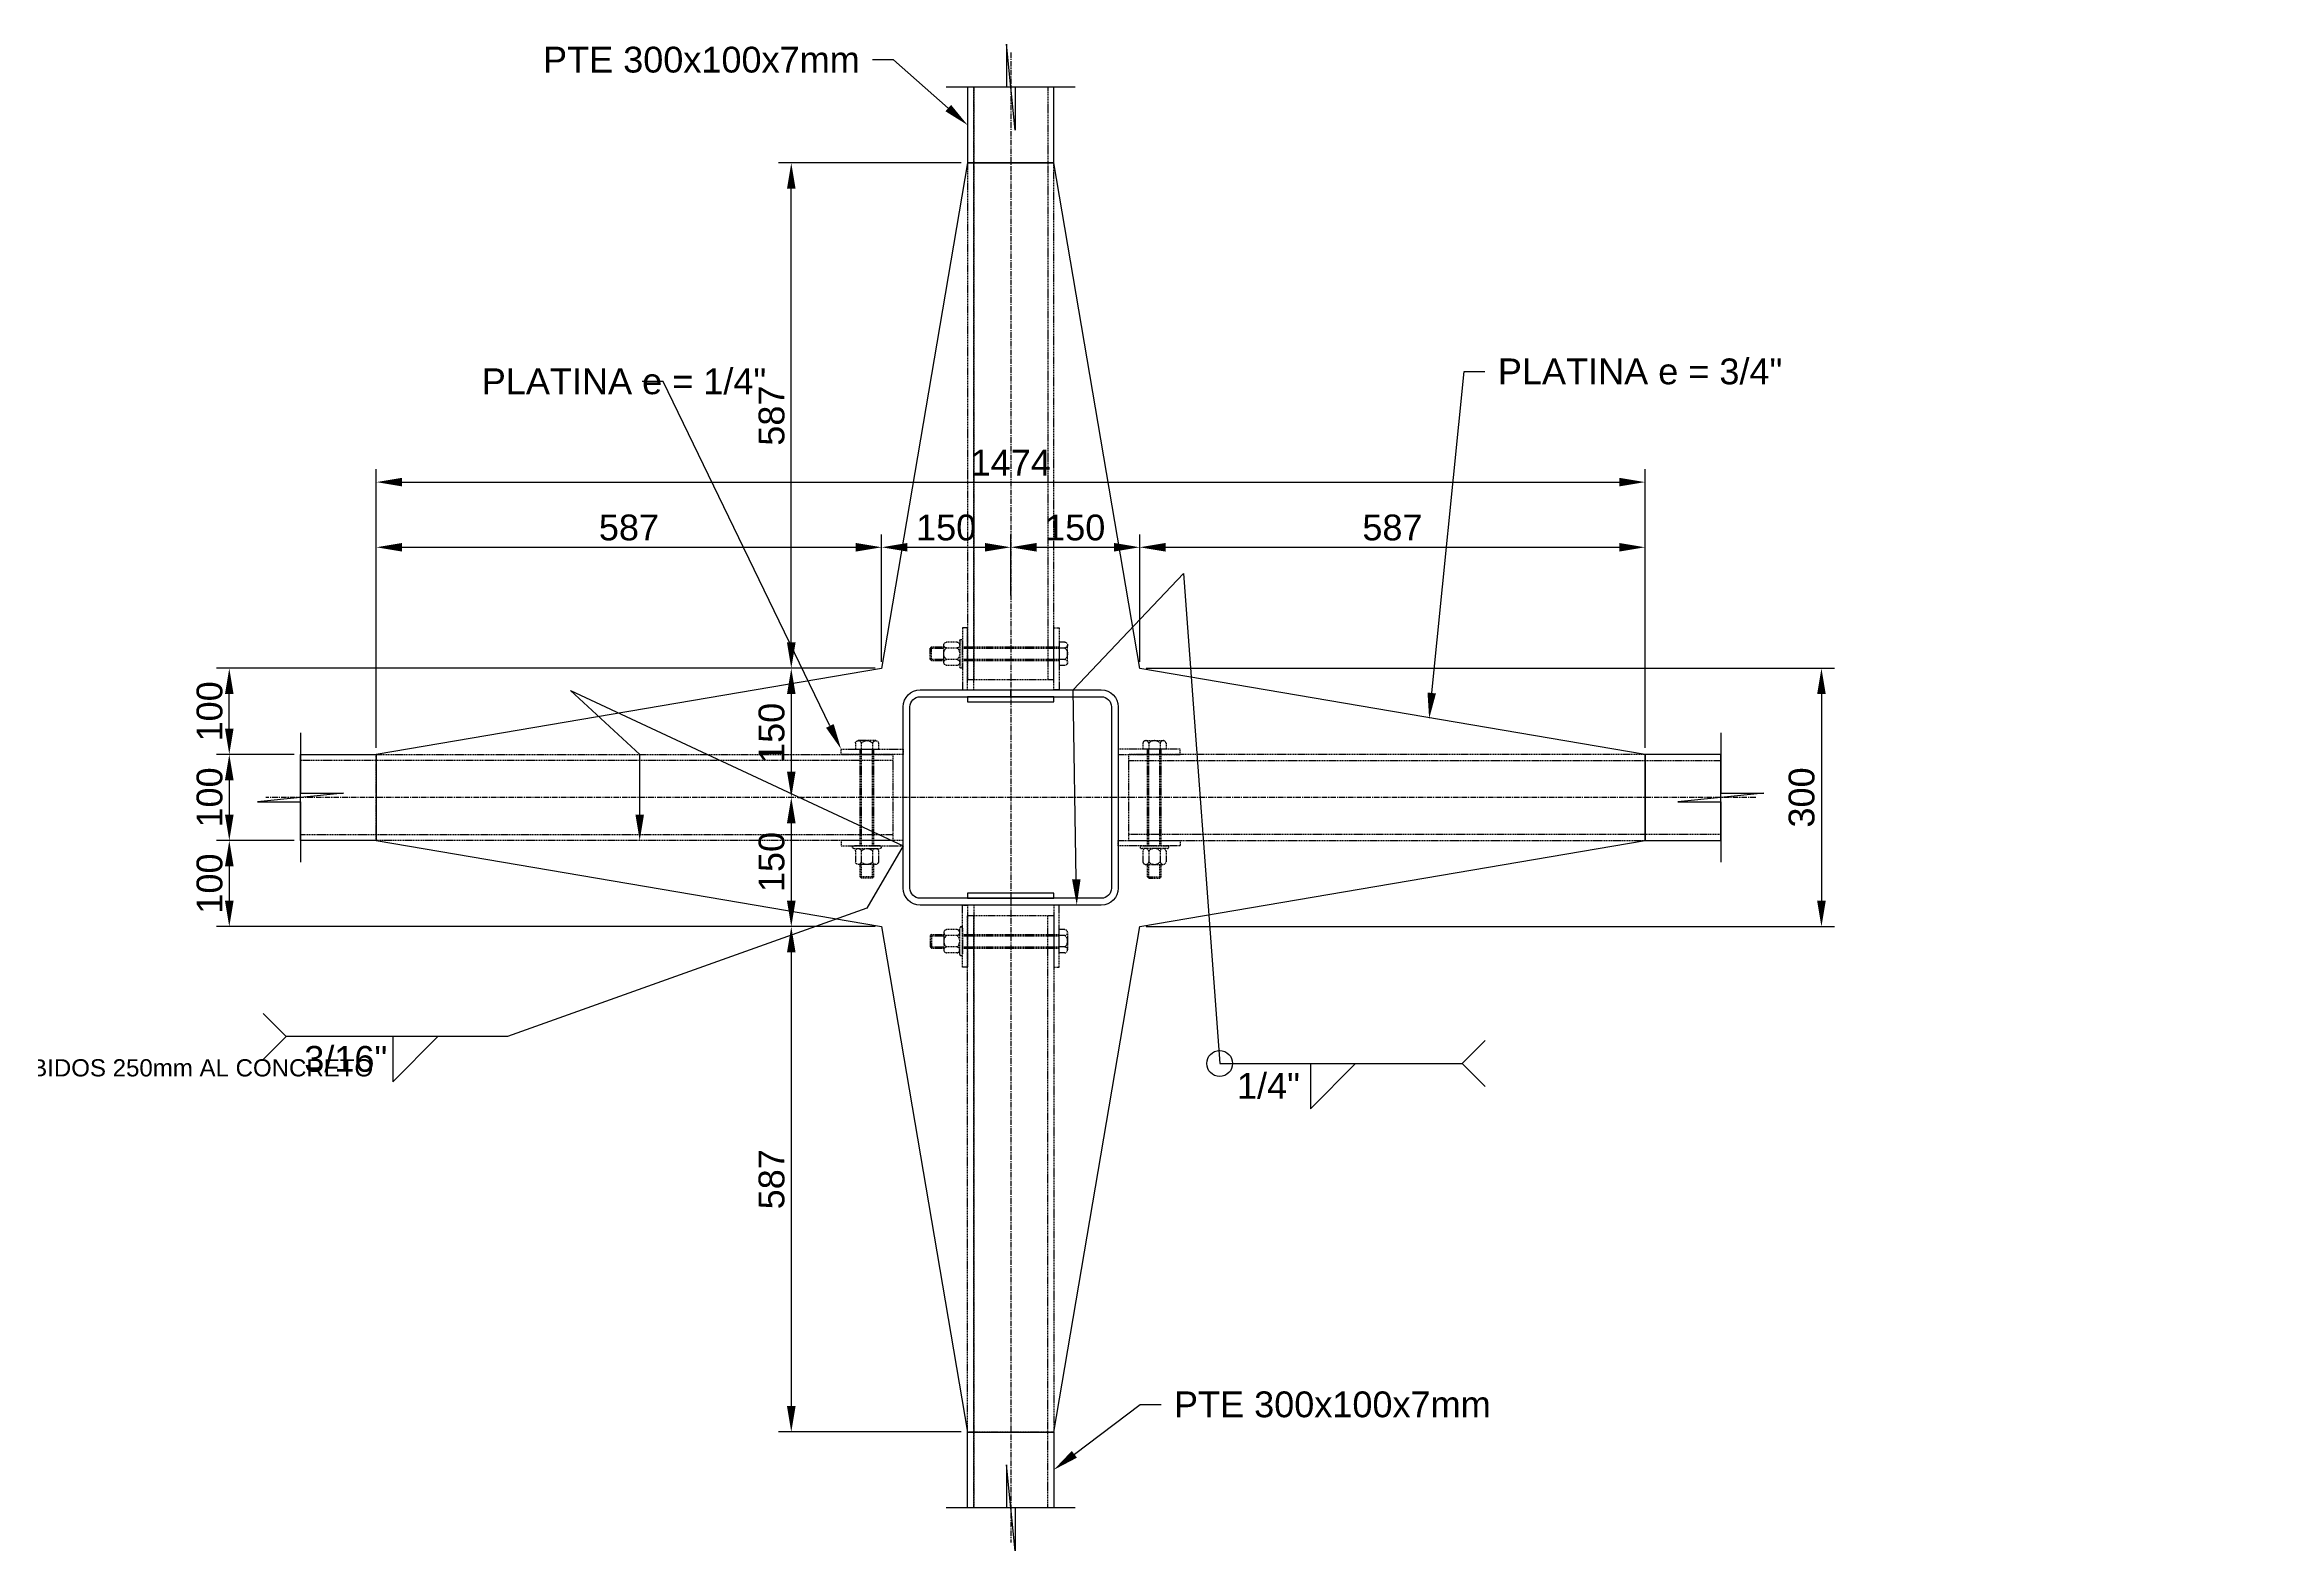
# Model space of a CAD drawing. Header units: millimetres. Extents: x -59786 to 1889966, y -10432 to 69447.
# Drawn here: x 2848 to 5417, y -4629 to -2879 of the extents above; entities that cross this region are included whole.
import ezdxf
from ezdxf import colors
from ezdxf.entities.mleader import LeaderData, LeaderLine
from ezdxf.enums import TextEntityAlignment as Align
from ezdxf.math import Vec2, Vec3

# ---------------------------------------------------------------- set-up
doc = ezdxf.new("R2010")
doc.units = ezdxf.units.MM
doc.header["$LTSCALE"] = 0.2
doc.linetypes.add('CENTER', pattern=[50.8, 31.75, -6.35, 6.35, -6.35])
doc.linetypes.add('HIDDEN', pattern=[9.525, 6.35, -3.175])
for name, color, linetype in [('EE-TEXTO 2', 2, 'Continuous'), ('SIM-COTAS', 1, 'Continuous'), ('SIM-EJES', 8, 'CENTER'), ('SIM-OCULTOS', 8, 'HIDDEN'), ('SIM-PLATINAS', 2, 'Continuous'), ('SIM-PTE 250x250x8mm', 51, 'Continuous'), ('SIM-PTE 300x100x7', 213, 'Continuous')]:
    doc.layers.add(name, color=color, linetype=linetype)
doc.styles.add('ARIAL EE', font='arial.ttf')
doc.styles.get("Standard").update_dxf_attribs({"font": 'arial.ttf'})
doc.dimstyles.new('EE 1_STANDAR', dxfattribs={"dimtxt": 2, "dimasz": 2, "dimexe": 1, "dimexo": 0.5, "dimgap": 0.5, "dimtad": 1, "dimdec": 0, "dimdsep": 46, "dimtxsty": 'ARIAL EE', "dimcen": 1.5, "dimclrd": 256, "dimclre": 256, "dimclrt": 2, "dimadec": 0, "dimazin": 0, "dimtfac": 1, "dimtdec": 0, "dimtix": 1, "dimtmove": 0, "dimatfit": 2, "dimfxl": 1, "dimlwd": -1, "dimlwe": -1, "dimarcsym": 0})

# ---------------------------------------------------------------- blocks, each defined once
blk = doc.blocks.new('*U410')
for p, q in [((-13.5, 119.2), (-13.5, 112.3)), ((13.5, 112.3), (-13.5, 112.3)), ((-10.3, 122.2), (10.3, 122.2)), ((-7.9, 0), (-7.9, 112.3)), ((-6.6, 119.2), (-6.6, 112.3)), ((6.6, 119.2), (6.6, 112.3)), ((7.9, 0), (7.9, 112.3)), ((13.5, 119.2), (13.5, 112.3)), ((-13.5, -6.1), (-13.5, -18.6)), ((-10.3, -21.6), (10.3, -21.6)), ((-7.9, -36), (-7.9, -21.6)), ((-6.6, -6.1), (-6.6, -18.6)), ((6.6, -6.1), (6.6, -18.6)), ((7.9, -36), (7.9, -21.6)), ((13.5, -6.1), (13.5, -18.6)), ((-7.9, -36), (7.9, -36)), ((-7.9, -36), (-6.4, -37.5)), ((-6.4, -37.5), (6.4, -37.5)), ((7.9, -36), (6.4, -37.5))]:
    blk.add_line(p, q)
blk.add_lwpolyline([(-16.7, -1.6), (-16.7, -1.5, -0.414214), (-15.2, 0), (15.2, 0, -0.414214), (16.7, -1.5), (16.7, -1.6, -0.414214), (15.2, -3.1), (-15.2, -3.1, -0.414214)], format="xyb", close=True)
for centre, radius, start, end in [((-10.1, 118.7), 3.47, 7.7682, 172.2318), ((0, 113.4), 8.8, 41.2145, 138.7855), ((10.1, 118.7), 3.47, 7.7682, 172.2318), ((-10.1, -6.6), 3.47, 7.7682, 172.2318), ((-10.1, -18.1), 3.47, 187.7682, 352.2318), ((0, -11.9), 8.8, 41.2145, 138.7855), ((0, -12.8), 8.8, 221.2145, 318.7855), ((10.1, -6.6), 3.47, 7.7682, 172.2318), ((10.1, -18.1), 3.47, 187.7682, 352.2318)]:
    blk.add_arc(centre, radius, start, end)
at = {"layer": 'SIM-OCULTOS'}
for p, q in [((-6.4, 0), (-6.4, 112.3)), ((6.4, 0), (6.4, 112.3)), ((-6.4, -37.5), (-6.4, -21.6)), ((6.4, -37.5), (6.4, -21.8))]:
    blk.add_line(p, q, dxfattribs=at)
blk = doc.blocks.new('*D427')
at = {"layer": 'SIM-COTAS', "transparency": 16777216}
for p, q in [((3234, -3696.4), (3234, -3448.3)), ((3264, -3463.3), (3791, -3463.3)), ((3821, -3596.4), (3821, -3448.3))]:
    blk.add_line(p, q, dxfattribs=at)
for points in [[(3264, -3458.3), (3264, -3468.3), (3234, -3463.3)], [(3791, -3458.3), (3791, -3468.3), (3821, -3463.3)]]:
    blk.add_solid(points, dxfattribs=at)
at = {"layer": 'SIM-COTAS', "color": 2, "transparency": 16777216, "insert": (3527.5, -3440.5), "char_height": 30, "attachment_point": 5, "style": 'ARIAL EE'}
blk.add_mtext('587', dxfattribs=at)
blk = doc.blocks.new('*D428')
at = {"layer": 'SIM-COTAS', "transparency": 16777216}
for p, q in [((3821, -3596.4), (3821, -3448.3)), ((3851, -3463.3), (3941, -3463.3)), ((3971, -3519.3), (3971, -3448.3))]:
    blk.add_line(p, q, dxfattribs=at)
for points in [[(3851, -3458.3), (3851, -3468.3), (3821, -3463.3)], [(3941, -3458.3), (3941, -3468.3), (3971, -3463.3)]]:
    blk.add_solid(points, dxfattribs=at)
at = {"layer": 'SIM-COTAS', "color": 2, "transparency": 16777216, "insert": (3896, -3440.5), "char_height": 30, "attachment_point": 5, "style": 'ARIAL EE'}
blk.add_mtext('150', dxfattribs=at)
blk = doc.blocks.new('*D429')
at = {"layer": 'SIM-COTAS', "transparency": 16777216}
for p, q in [((3971, -3519.3), (3971, -3448.3)), ((4001, -3463.3), (4091, -3463.3)), ((4121, -3596.4), (4121, -3448.3))]:
    blk.add_line(p, q, dxfattribs=at)
for points in [[(4001, -3458.3), (4001, -3468.3), (3971, -3463.3)], [(4091, -3458.3), (4091, -3468.3), (4121, -3463.3)]]:
    blk.add_solid(points, dxfattribs=at)
at = {"layer": 'SIM-COTAS', "color": 2, "transparency": 16777216, "insert": (4046, -3440.5), "char_height": 30, "attachment_point": 5, "style": 'ARIAL EE'}
blk.add_mtext('150', dxfattribs=at)
blk = doc.blocks.new('*D430')
at = {"layer": 'SIM-COTAS', "transparency": 16777216}
for p, q in [((4121, -3596.4), (4121, -3448.3)), ((4151, -3463.3), (4678, -3463.3)), ((4708, -3696.4), (4708, -3448.3))]:
    blk.add_line(p, q, dxfattribs=at)
for points in [[(4151, -3458.3), (4151, -3468.3), (4121, -3463.3)], [(4678, -3458.3), (4678, -3468.3), (4708, -3463.3)]]:
    blk.add_solid(points, dxfattribs=at)
at = {"layer": 'SIM-COTAS', "color": 2, "transparency": 16777216, "insert": (4414.5, -3440.5), "char_height": 30, "attachment_point": 5, "style": 'ARIAL EE'}
blk.add_mtext('587', dxfattribs=at)
blk = doc.blocks.new('*D431')
at = {"layer": 'SIM-COTAS', "transparency": 16777216}
for p, q in [((3913.5, -3016.9), (3701.1, -3016.9)), ((3716.1, -3573.9), (3716.1, -3046.9)), ((3813.5, -3603.9), (3701.1, -3603.9))]:
    blk.add_line(p, q, dxfattribs=at)
for points in [[(3711.1, -3046.9), (3721.1, -3046.9), (3716.1, -3016.9)], [(3711.1, -3573.9), (3721.1, -3573.9), (3716.1, -3603.9)]]:
    blk.add_solid(points, dxfattribs=at)
at = {"layer": 'SIM-COTAS', "color": 2, "transparency": 16777216, "insert": (3693.3, -3310.4), "char_height": 30, "attachment_point": 5, "rotation": 90, "style": 'ARIAL EE'}
blk.add_mtext('587', dxfattribs=at)
blk = doc.blocks.new('*D432')
at = {"layer": 'SIM-COTAS', "transparency": 16777216}
for p, q in [((3813.5, -3603.9), (3701.1, -3603.9)), ((3716.1, -3633.9), (3716.1, -3723.9)), ((3723.6, -3753.9), (3731.1, -3753.9))]:
    blk.add_line(p, q, dxfattribs=at)
for points in [[(3711.1, -3633.9), (3721.1, -3633.9), (3716.1, -3603.9)], [(3711.1, -3723.9), (3721.1, -3723.9), (3716.1, -3753.9)]]:
    blk.add_solid(points, dxfattribs=at)
at = {"layer": 'SIM-COTAS', "color": 2, "transparency": 16777216, "insert": (3693.3, -3678.9), "char_height": 30, "attachment_point": 5, "rotation": 90, "style": 'ARIAL EE'}
blk.add_mtext('150', dxfattribs=at)
blk = doc.blocks.new('*D433')
at = {"layer": 'SIM-COTAS', "transparency": 16777216}
for p, q in [((3723.6, -3753.9), (3731.1, -3753.9)), ((3716.1, -3783.9), (3716.1, -3873.9)), ((3813.5, -3903.9), (3701.1, -3903.9))]:
    blk.add_line(p, q, dxfattribs=at)
for points in [[(3711.1, -3783.9), (3721.1, -3783.9), (3716.1, -3753.9)], [(3711.1, -3873.9), (3721.1, -3873.9), (3716.1, -3903.9)]]:
    blk.add_solid(points, dxfattribs=at)
at = {"layer": 'SIM-COTAS', "color": 2, "transparency": 16777216, "insert": (3693.3, -3828.9), "char_height": 30, "attachment_point": 5, "rotation": 90, "style": 'ARIAL EE'}
blk.add_mtext('150', dxfattribs=at)
blk = doc.blocks.new('*D434')
at = {"layer": 'SIM-COTAS', "transparency": 16777216}
for p, q in [((3813.5, -3903.9), (3701.1, -3903.9)), ((3716.1, -3933.9), (3716.1, -4460.9)), ((3913.5, -4490.9), (3701.1, -4490.9))]:
    blk.add_line(p, q, dxfattribs=at)
for points in [[(3711.1, -3933.9), (3721.1, -3933.9), (3716.1, -3903.9)], [(3711.1, -4460.9), (3721.1, -4460.9), (3716.1, -4490.9)]]:
    blk.add_solid(points, dxfattribs=at)
at = {"layer": 'SIM-COTAS', "color": 2, "transparency": 16777216, "insert": (3693.3, -4197.4), "char_height": 30, "attachment_point": 5, "rotation": 90, "style": 'ARIAL EE'}
blk.add_mtext('587', dxfattribs=at)
blk = doc.blocks.new('*D435')
at = {"layer": 'SIM-COTAS', "transparency": 16777216}
for p, q in [((3138.6, -3703.9), (3048.2, -3703.9)), ((3063.2, -3733.9), (3063.2, -3773.9)), ((3138.6, -3803.9), (3048.2, -3803.9))]:
    blk.add_line(p, q, dxfattribs=at)
for points in [[(3058.2, -3733.9), (3068.2, -3733.9), (3063.2, -3703.9)], [(3058.2, -3773.9), (3068.2, -3773.9), (3063.2, -3803.9)]]:
    blk.add_solid(points, dxfattribs=at)
at = {"layer": 'SIM-COTAS', "color": 2, "transparency": 16777216, "insert": (3040.4, -3753.9), "char_height": 30, "attachment_point": 5, "rotation": 90, "style": 'ARIAL EE'}
blk.add_mtext('100', dxfattribs=at)
blk = doc.blocks.new('*D436')
at = {"layer": 'SIM-COTAS', "transparency": 16777216}
for p, q in [((3813.5, -3603.9), (3048.2, -3603.9)), ((3063.2, -3673.9), (3063.2, -3633.9)), ((3138.6, -3703.9), (3048.2, -3703.9))]:
    blk.add_line(p, q, dxfattribs=at)
for points in [[(3058.2, -3633.9), (3068.2, -3633.9), (3063.2, -3603.9)], [(3058.2, -3673.9), (3068.2, -3673.9), (3063.2, -3703.9)]]:
    blk.add_solid(points, dxfattribs=at)
at = {"layer": 'SIM-COTAS', "color": 2, "transparency": 16777216, "insert": (3040.4, -3653.9), "char_height": 30, "attachment_point": 5, "rotation": 90, "style": 'ARIAL EE'}
blk.add_mtext('100', dxfattribs=at)
blk = doc.blocks.new('*D437')
at = {"layer": 'SIM-COTAS', "transparency": 16777216}
for p, q in [((3138.6, -3803.9), (3048.2, -3803.9)), ((3063.2, -3833.9), (3063.2, -3873.9)), ((3813.5, -3903.9), (3048.2, -3903.9))]:
    blk.add_line(p, q, dxfattribs=at)
for points in [[(3058.2, -3833.9), (3068.2, -3833.9), (3063.2, -3803.9)], [(3058.2, -3873.9), (3068.2, -3873.9), (3063.2, -3903.9)]]:
    blk.add_solid(points, dxfattribs=at)
at = {"layer": 'SIM-COTAS', "color": 2, "transparency": 16777216, "insert": (3040.4, -3853.9), "char_height": 30, "attachment_point": 5, "rotation": 90, "style": 'ARIAL EE'}
blk.add_mtext('100', dxfattribs=at)
blk = doc.blocks.new('*D438')
at = {"layer": 'SIM-COTAS', "transparency": 16777216}
for p, q in [((4128.5, -3603.9), (4927.9, -3603.9)), ((4912.9, -3633.9), (4912.9, -3873.9)), ((4128.5, -3903.9), (4927.9, -3903.9))]:
    blk.add_line(p, q, dxfattribs=at)
for points in [[(4907.9, -3633.9), (4917.9, -3633.9), (4912.9, -3603.9)], [(4907.9, -3873.9), (4917.9, -3873.9), (4912.9, -3903.9)]]:
    blk.add_solid(points, dxfattribs=at)
at = {"layer": 'SIM-COTAS', "color": 2, "transparency": 16777216, "insert": (4890, -3753.9), "char_height": 30, "attachment_point": 5, "rotation": 90, "style": 'ARIAL EE'}
blk.add_mtext('300', dxfattribs=at)
blk = doc.blocks.new('AWS-FILL-DER')
at = {"transparency": 16777216}
for p, q in [((-19.75, 0), (-21.53, 1.78)), ((-11.5, -3.5), (-8, 0)), ((-19.75, 0), (-21.53, -1.78)), ((-8, 0), (-19.75, 0)), ((-11.5, 0), (-11.5, -3.5))]:
    blk.add_line(p, q, dxfattribs=at)
at = {"layer": 'EE-TEXTO 2', "color": 2, "transparency": 16777216, "style": 'ARIAL EE'}
for tag, flags, p in [('OBSERVACION', 4, (-21.91, -1.07)), ('VALOR_SOLDADURA', 12, (-11.92, -2.73))]:
    blk.add_attdef(tag, text='', height=2, dxfattribs=dict(at, flags=flags)).set_placement(p, align=Align.RIGHT)
at = {"layer": 'EE-TEXTO 2', "color": 2, "transparency": 16777216, "style": 'ARIAL EE', "flags": 12}
blk.add_attdef('DE-TANTO-CADA-TANTO', (-7.66, -2.68), '', height=2, dxfattribs=at)
blk = doc.blocks.new('AWS-FILL-IZQ')
at = {"transparency": 16777216}
for p, q in [((20, 0), (21.78, 1.78)), ((8.25, -3.5), (11.75, 0)), ((8.25, 0), (8.25, -3.5)), ((8.25, 0), (20, 0)), ((20, 0), (21.78, -1.78))]:
    blk.add_line(p, q, dxfattribs=at)
at = {"layer": 'EE-TEXTO 2', "color": 2, "transparency": 16777216, "style": 'ARIAL EE'}
for tag, p, flags in [('OBSERVACION', (22.3, -1.07), 4), ('DE-TANTO-CADA-TANTO', (12.07, -2.68), 12)]:
    blk.add_attdef(tag, p, '', height=2, dxfattribs=dict(at, flags=flags))
at = {"layer": 'EE-TEXTO 2', "color": 2, "transparency": 16777216, "style": 'ARIAL EE', "flags": 12}
blk.add_attdef('VALOR_SOLDADURA', text='', height=2, dxfattribs=at).set_placement((7.44, -2.73), align=Align.RIGHT)
blk = doc.blocks.new('*D439')
at = {"layer": 'SIM-COTAS', "transparency": 16777216}
for p, q in [((3234, -3696.4), (3234, -3372.6)), ((3264, -3387.6), (4678, -3387.6)), ((4708, -3696.4), (4708, -3372.6))]:
    blk.add_line(p, q, dxfattribs=at)
for points in [[(3264, -3382.6), (3264, -3392.6), (3234, -3387.6)], [(4678, -3382.6), (4678, -3392.6), (4708, -3387.6)]]:
    blk.add_solid(points, dxfattribs=at)
at = {"layer": 'SIM-COTAS', "color": 2, "transparency": 16777216, "insert": (3971, -3365), "char_height": 30, "attachment_point": 5, "style": 'ARIAL EE'}
blk.add_mtext('1474', dxfattribs=at)

msp = doc.modelspace()

# ---------------------------------------------------------------- linework, layer by layer
at = {"layer": 'SIM-COTAS'}
for points in [[(4046.019, -2929.012), (3976.019, -2929.012), (3976.019, -2979.012), (3966.019, -2879.012), (3966.019, -2929.012), (3896.019, -2929.012)], [(3146.085, -3678.946), (3146.085, -3748.946), (3196.085, -3748.946), (3096.085, -3758.946), (3146.085, -3758.946), (3146.085, -3828.946)], [(4795.953, -3678.946), (4795.953, -3748.946), (4845.953, -3748.946), (4745.953, -3758.946), (4795.953, -3758.946), (4795.953, -3828.946)], [(4046.019, -4578.88), (3976.019, -4578.88), (3976.019, -4628.88), (3966.019, -4528.88), (3966.019, -4578.88), (3896.019, -4578.88)]]:
    msp.add_lwpolyline(points, dxfattribs=at)
msp.add_circle((4213.791, -4062.915), 15, dxfattribs=at)
at = {"layer": 'SIM-EJES'}
for p, q in [((3971.019, -2888.426), (3971.019, -4619.466)), ((4836.539, -3753.946), (3105.499, -3753.946))]:
    msp.add_line(p, q, dxfattribs=at)
at = {"layer": 'SIM-OCULTOS'}
for p, q in [((3928.019, -3628.946), (3928.019, -2929.012)), ((3928.019, -2929.012), (3928.019, -3616.946)), ((4014.019, -2929.012), (4014.019, -3616.946)), ((3834.019, -3710.946), (3146.085, -3710.946)), ((4108.019, -3710.946), (4795.953, -3710.946)), ((3146.085, -3796.946), (3834.019, -3796.946)), ((4795.953, -3796.946), (4108.019, -3796.946)), ((3928.019, -3878.946), (3928.019, -4578.88)), ((3928.019, -4578.88), (3928.019, -3890.946)), ((4014.019, -4578.88), (4014.019, -3890.946))]:
    msp.add_line(p, q, dxfattribs=at)
for points in [[(3921.019, -3016.946), (3921.019, -3616.946), (4021.019, -3616.946), (4021.019, -3016.946)], [(3921.019, -3628.946), (3921.019, -3556.946), (3914.882, -3556.946), (3914.882, -3628.946)], [(4021.019, -3628.946), (4021.019, -3556.946), (4027.157, -3556.946), (4027.157, -3628.946)], [(3846.019, -3703.946), (3774.019, -3703.946), (3774.019, -3697.809), (3846.019, -3697.809)], [(4096.019, -3703.946), (4168.019, -3703.946), (4168.019, -3697.809), (4096.019, -3697.809)], [(3234.019, -3703.946), (3834.019, -3703.946), (3834.019, -3803.946), (3234.019, -3803.946)], [(4708.019, -3703.946), (4108.019, -3703.946), (4108.019, -3803.946), (4708.019, -3803.946)], [(3846.019, -3803.946), (3774.019, -3803.946), (3774.019, -3810.084), (3846.019, -3810.084)], [(4096.019, -3803.946), (4168.019, -3803.946), (4168.019, -3810.084), (4096.019, -3810.084)], [(3921.019, -3878.946), (3921.019, -3950.946), (3914.882, -3950.946), (3914.882, -3878.946)], [(4021.019, -3878.946), (4021.019, -3950.946), (4027.157, -3950.946), (4027.157, -3878.946)], [(3921.019, -4490.946), (3921.019, -3890.946), (4021.019, -3890.946), (4021.019, -4490.946)]]:
    msp.add_lwpolyline(points, close=True, dxfattribs=at)
at = {"layer": 'SIM-PLATINAS'}
msp.add_lwpolyline([(3234.019, -3703.946), (3234.019, -3803.946), (3821.019, -3903.946), (3921.019, -4490.946), (4021.019, -4490.946), (4121.019, -3903.946), (4708.019, -3803.946), (4708.019, -3703.946), (4121.019, -3603.946), (4021.019, -3016.946), (3921.019, -3016.946), (3821.019, -3603.946), (3234.019, -3703.946)], dxfattribs=at)
for points in [[(3921.019, -3636.946), (3921.019, -3642.946), (4021.019, -3642.946), (4021.019, -3636.946)], [(3921.019, -3864.946), (3921.019, -3870.946), (4021.019, -3870.946), (4021.019, -3864.946)]]:
    msp.add_lwpolyline(points, close=True, dxfattribs=at)
at = {"layer": 'SIM-PTE 250x250x8mm'}
for p, q in [((3971.019, -3636.946), (3971.019, -3628.946)), ((3971.019, -3870.946), (3971.019, -3878.946))]:
    msp.add_line(p, q, dxfattribs=at)
for points in [[(4076.269, -3878.946), (3865.769, -3878.946, -0.41421356), (3846.019, -3859.196), (3846.019, -3648.696, -0.41421356), (3865.769, -3628.946), (4076.269, -3628.946, -0.41421356), (4096.019, -3648.696), (4096.019, -3859.196, -0.41421356)], [(4076.269, -3870.946), (3865.769, -3870.946, -0.41421356), (3854.019, -3859.196), (3854.019, -3648.696, -0.41421356), (3865.769, -3636.946), (4076.269, -3636.946, -0.41421356), (4088.019, -3648.696), (4088.019, -3859.196, -0.41421356)]]:
    msp.add_lwpolyline(points, format="xyb", close=True, dxfattribs=at)
at = {"layer": 'SIM-PTE 300x100x7'}
for points in [[(4021.019, -3016.946), (4021.019, -2929.012), (3921.019, -2929.012), (3921.019, -3016.946)], [(3234.019, -3803.946), (3146.085, -3803.946), (3146.085, -3703.946), (3234.019, -3703.946)], [(4708.019, -3803.946), (4795.953, -3803.946), (4795.953, -3703.946), (4708.019, -3703.946)], [(4021.019, -4490.946), (4021.019, -4578.88), (3921.019, -4578.88), (3921.019, -4490.946)]]:
    msp.add_lwpolyline(points, close=True, dxfattribs=at)

# ---------------------------------------------------------------- block references
at = {"layer": 'SIM-OCULTOS', "xscale": -1, "rotation": 270}
msp.add_blockref('*U410', (3914.882, -3586.946), dxfattribs=at)
at = {"layer": 'SIM-OCULTOS', "xscale": -1}
msp.add_blockref('*U410', (3804.019, -3810.084), dxfattribs=at)
at = {"layer": 'SIM-OCULTOS'}
msp.add_blockref('*U410', (4138.019, -3810.084), dxfattribs=at)
at = {"layer": 'SIM-OCULTOS', "rotation": 270}
msp.add_blockref('*U410', (3914.882, -3920.946), dxfattribs=at)

# ---------------------------------------------------------------- dimensions: what is measured, and where the dimension line sits
at = {"layer": 'SIM-COTAS'}
for base, p1, p2, picture, middle in [((3716.147, -3016.946), (3821.019, -3603.946), (3921.019, -3016.946), '*D431', (3693.33, -3310.446)), ((3063.208, -3603.946), (3146.085, -3703.946), (3821.019, -3603.946), '*D436', (3040.391, -3653.946)), ((3716.147, -3753.946), (3821.019, -3603.946), (3716.147, -3753.946), '*D432', (3693.33, -3678.946)), ((4912.852, -3903.946), (4121.019, -3603.946), (4121.019, -3903.946), '*D438', (4890.024, -3753.946)), ((3063.208, -3803.946), (3146.085, -3703.946), (3146.085, -3803.946), '*D435', (3040.391, -3753.946)), ((3716.147, -3903.946), (3716.147, -3753.946), (3821.019, -3903.946), '*D433', (3693.33, -3828.946)), ((3063.208, -3903.946), (3146.085, -3803.946), (3821.019, -3903.946), '*D437', (3040.391, -3853.946)), ((3716.147, -4490.946), (3821.019, -3903.946), (3921.019, -4490.946), '*D434', (3693.33, -4197.446))]:
    dim = msp.add_linear_dim(base=base, p1=p1, p2=p2, angle=90, dimstyle='EE 1_STANDAR', dxfattribs=at)
    dim.commit()
    dim.dimension.update_dxf_attribs({"geometry": picture, "text_midpoint": middle})
for base, p1, p2, picture, middle in [((4708.019, -3387.577), (3234.019, -3703.946), (4708.019, -3703.946), '*D439', (3971.019, -3365.015)), ((3821.019, -3463.305), (3234.019, -3703.946), (3821.019, -3603.946), '*D427', (3527.519, -3440.488)), ((3971.019, -3463.305), (3821.019, -3603.946), (3971.019, -3526.762), '*D428', (3896.019, -3440.488)), ((4121.019, -3463.305), (3971.019, -3526.762), (4121.019, -3603.946), '*D429', (4046.019, -3440.488)), ((4708.019, -3463.305), (4121.019, -3603.946), (4708.019, -3703.946), '*D430', (4414.519, -3440.488))]:
    dim = msp.add_linear_dim(base=base, p1=p1, p2=p2, dimstyle='EE 1_STANDAR', dxfattribs=at)
    dim.commit()
    dim.dimension.update_dxf_attribs({"geometry": picture, "text_midpoint": middle})

# ---------------------------------------------------------------- leaders
at = {"layer": 'SIM-COTAS', "linetype": 'Continuous'}
ml = msp.add_multileader_mtext('Standard', dxfattribs=at)
ml.set_content('\\A1;{\\C2;PTE 300x100x7mm}', color=256)
ml.set_leader_properties()
ml.build(insert=Vec2(0, 0))
ml.multileader.update_dxf_attribs({"dogleg_length": 0.0025, "arrow_head_size": 30, "scale": 15})
ctx = ml.context
ctx.base_point, ctx.scale, ctx.char_height, ctx.arrow_head_size, ctx.landing_gap_size, ctx.plane_origin = Vec3(3510.221, -2897.155), 15, 30, 30, 15, Vec3(6406.67, 4518.15)
ctx.text_align_type = 2
notes = []
notes.append((ctx, [(0, (1, 1, 0), (3834.738, -2897.155), (-1, 0), 24.087, [(0, [(3921.019, -2972.979)], 0, [])])]))
ctx.mtext.insert, ctx.mtext.rotation, ctx.mtext.width, ctx.mtext.defined_height, ctx.mtext.alignment, ctx.mtext.flow_direction = Vec3(3795.651, -2881.889), 6.28318531, 282.89742, 30.655, 3, 5
ml = msp.add_multileader_mtext('Standard', dxfattribs=at)
ml.set_content('\\A1;{\\C2;PLATINA e = 1/4"}', color=256)
ml.set_leader_properties()
ml.build(insert=Vec2(0, 0))
ml.multileader.update_dxf_attribs({"dogleg_length": 0.0025, "arrow_head_size": 30, "scale": 15})
ctx = ml.context
ctx.base_point, ctx.scale, ctx.char_height, ctx.arrow_head_size, ctx.landing_gap_size, ctx.plane_origin = Vec3(3341.541, -3270.778), 15, 30, 30, 15, Vec3(623.257, 4133.335)
notes.append((ctx, [(1, (1, 1, 0), (3567.136, -3270.778), (-1, 0), 24.087, [(0, [(3774.019, -3697.809)], 0, [])])]))
ctx.mtext.insert, ctx.mtext.width, ctx.mtext.flow_direction = Vec3(3356.541, -3255.523), 174.87091, 5
ml = msp.add_multileader_mtext('Standard', dxfattribs=at)
ml.set_content('\\A1;{\\C2;PLATINA e = 3/4"}', color=256)
ml.set_leader_properties()
ml.build(insert=Vec2(0, 0))
ml.multileader.update_dxf_attribs({"dogleg_length": 0.0025, "arrow_head_size": 30, "scale": 15})
ctx = ml.context
ctx.base_point, ctx.scale, ctx.char_height, ctx.arrow_head_size, ctx.landing_gap_size, ctx.plane_origin = Vec3(4521.97, -3259.287), 15, 30, 30, 15, Vec3(1862.763, 4013.06)
notes.append((ctx, [(0, (1, 1, 0), (4497.884, -3259.287), (1, 0), 24.087, [(0, [(4457.148, -3662.403)], 0, [])])]))
ctx.mtext.insert, ctx.mtext.width, ctx.mtext.flow_direction = Vec3(4536.97, -3244.021), 174.87091, 5
at = {"layer": 'SIM-COTAS'}
ml = msp.add_multileader_block('Standard', dxfattribs=at)
ml.set_content('AWS-FILL-IZQ', color=256, scale=15)
ml.set_attribute('VALOR_SOLDADURA', '1/4"', width=0)
ml.set_attribute('DE-TANTO-CADA-TANTO', '', width=0)
ml.set_attribute('OBSERVACION', '', width=0)
ml.set_leader_properties(color=256)
ml.build(insert=Vec2(0, 0))
ml.multileader.update_dxf_attribs({"arrow_head_size": 30, "scale": 15, "block_connection_type": 1})
ctx = ml.context
ctx.base_point, ctx.scale, ctx.char_height, ctx.arrow_head_size, ctx.landing_gap_size, ctx.plane_origin = Vec3(4319.179, -4062.915), 15, 60, 30, 30, Vec3(4491.826, -4035.606)
ctx.attachment_type = 1
notes.append((ctx, [(0, (1, 1, 0), (4213.791, -4062.915), (1, 0), 105.388, [(1, [(4047.755, -3878.946), (4043.575, -3628.946), (4171.913, -3493.624)], 0, [])])]))
ctx.block.insert = Vec3(4195.429, -4062.915)
ml = msp.add_multileader_block('Standard', dxfattribs=at)
ml.set_content('AWS-FILL-DER', color=256, scale=15)
ml.set_attribute('DE-TANTO-CADA-TANTO', '', width=0)
ml.set_attribute('VALOR_SOLDADURA', '3/16"', width=0)
ml.set_attribute('OBSERVACION', '', width=0)
ml.set_leader_properties(color=256)
ml.build(insert=Vec2(0, 0))
ml.multileader.update_dxf_attribs({"arrow_head_size": 30, "scale": 15, "block_connection_type": 1})
ctx = ml.context
ctx.base_point, ctx.scale, ctx.char_height, ctx.arrow_head_size, ctx.landing_gap_size, ctx.plane_origin = Vec3(3129.306, -4031.605), 15, 60, 30, 30, Vec3(3980.343, -4367.725)
ctx.attachment_type = 1
notes.append((ctx, [(0, (1, 1, 0), (3386.41, -4031.605), (-1, 0), 80.855, [(0, [(3540.019, -3803.946), (3540.019, -3703.946), (3459.584, -3629.828), (3846.019, -3810.084), (3803.686, -3882.482)], 0, [])])]))
ctx.block.insert = Vec3(3425.556, -4031.605)
at = {"layer": 'SIM-COTAS', "linetype": 'Continuous'}
ml = msp.add_multileader_mtext('Standard', dxfattribs=at)
ml.set_content('\\A1;{\\C2;4 %%C1" ASTM 193 B7 CABEZA INVERTIDA EMBEBIDOS 250mm AL CONCRETO }', color=256)
ml.set_leader_properties()
ml.build(insert=Vec2(0, 0))
ml.multileader.update_dxf_attribs({"dogleg_length": 0.0025, "arrow_head_size": 20, "scale": 10})
ctx = ml.context
ctx.base_point, ctx.scale, ctx.char_height, ctx.arrow_head_size, ctx.landing_gap_size, ctx.plane_origin = Vec3(2207.624, -4068.111), 10, 20, 20, 10, Vec3(-592.96, 3234.786)
notes.append((ctx, [(0, (1, 1, 0), (2191.566, -4068.111), (1, 0), 16.058, [(0, [(2099.096, -4382.802)], 0, [])])]))
ctx.mtext.insert, ctx.mtext.width, ctx.mtext.flow_direction = Vec3(2217.624, -4057.94), 319.10222, 5
ml = msp.add_multileader_mtext('Standard', dxfattribs=at)
ml.set_content('\\A1;{\\C2;4 %%C1/2" ASTM 193 B7 CABEZA INVERTIDA EMBEBIDOS 150mm AL CONCRETO }', color=256)
ml.set_leader_properties()
ml.build(insert=Vec2(0, 0))
ml.multileader.update_dxf_attribs({"dogleg_length": 0.0025, "arrow_head_size": 20, "scale": 10})
ctx = ml.context
ctx.base_point, ctx.scale, ctx.char_height, ctx.arrow_head_size, ctx.landing_gap_size, ctx.plane_origin = Vec3(745.353, -4382.131), 10, 20, 20, 10, Vec3(-2063.412, 3340.584)
notes.append((ctx, [(0, (1, 1, 0), (729.295, -4382.131), (1, 0), 16.058, [(0, [(616.075, -4617.004)], 0, [])])]))
ctx.mtext.insert, ctx.mtext.width, ctx.mtext.flow_direction = Vec3(755.353, -4371.96), 319.10222, 5
ml = msp.add_multileader_mtext('Standard', dxfattribs=at)
ml.set_content('\\A1;{\\C2;PTE 300x100x7mm}', color=256)
ml.set_leader_properties()
ml.build(insert=Vec2(0, 0))
ml.multileader.update_dxf_attribs({"dogleg_length": 0.0025, "arrow_head_size": 30, "scale": 15})
ctx = ml.context
ctx.base_point, ctx.scale, ctx.char_height, ctx.arrow_head_size, ctx.landing_gap_size, ctx.plane_origin = Vec3(5908.515, -4399.819), 15, 30, 30, 15, Vec3(8855.6, 3040.874)
ctx.text_align_type = 2
notes.append((ctx, [(0, (1, 1, 0), (6233.031, -4399.819), (-1, 0), 24.087, [(0, [(6340.667, -4520)], 0, [])])]))
ctx.mtext.insert, ctx.mtext.rotation, ctx.mtext.width, ctx.mtext.defined_height, ctx.mtext.alignment, ctx.mtext.flow_direction = Vec3(6193.945, -4384.553), 6.28318531, 282.89742, 30.655, 3, 5
ml = msp.add_multileader_mtext('Standard', dxfattribs=at)
ml.set_content('\\A1;{\\C2;PTE 300x100x7mm}', color=256)
ml.set_leader_properties()
ml.build(insert=Vec2(0, 0))
ml.multileader.update_dxf_attribs({"dogleg_length": 0.0025, "arrow_head_size": 30, "scale": 15})
ctx = ml.context
ctx.base_point, ctx.scale, ctx.char_height, ctx.arrow_head_size, ctx.landing_gap_size, ctx.plane_origin = Vec3(4145.671, -4459.09), 15, 30, 30, 15, Vec3(1535.369, 2956.216)
notes.append((ctx, [(0, (1, 1, 0), (4121.584, -4459.09), (1, 0), 24.087, [(0, [(4021.019, -4534.913)], 0, [])])]))
ctx.mtext.insert, ctx.mtext.width, ctx.mtext.defined_height, ctx.mtext.flow_direction = Vec3(4160.671, -4443.824), 282.89742, 30.655, 5
for ctx, leaders in notes:
    for number, flags, end, landing, length, lines in leaders:
        leader = LeaderData()
        leader.index, (leader.has_last_leader_line, leader.has_dogleg_vector, leader.attachment_direction) = number, flags
        leader.last_leader_point, leader.dogleg_vector, leader.dogleg_length = Vec3(end), Vec3(landing), length
        for number, points, colour, breaks in lines:
            line = LeaderLine()
            line.index, line.vertices, line.color, line.breaks = number, Vec3.list(points), colors.encode_raw_color(colour), breaks
            leader.lines.append(line)
        ctx.leaders.append(leader)

doc.saveas('drawing.dxf')
